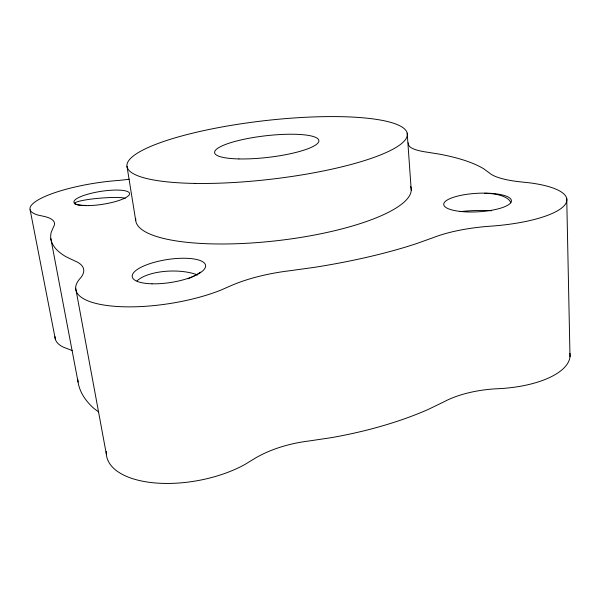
<?xml version="1.0" encoding="UTF-8"?>
<svg xmlns="http://www.w3.org/2000/svg" width="600" height="600" viewBox="0 0 600 600"><rect width="100%" height="100%" fill="white"/><g stroke="black" fill="none" stroke-linecap="round" stroke-linejoin="round"><path stroke-width="0.9" d="M98.512 411.855L94.11 408.592A214.507 86.64 -6.6 0 1 77.752 379.282M30.12 209.805L55.32 339.105M50.843 238.688L78.075 382.043M75.683 288.225L106.335 454.072M126.975 166.282L135.735 220.642M407.19 133.132L411.232 190.192M566.737 198.495L570 356.76M569.925 353.303A78.142 32.453 -1 0 1 498.457 388.695L493.957 388.92A86.355 41.543 0.7 0 0 443.768 401.91L428.1 409.493A214.507 86.64 -6.6 0 1 331.365 437.655L309.067 440.978A90.015 48.81 -6.2 0 0 254.782 458.43L244.665 464.618A85.365 40.53 -10.3 0 1 153.892 482.835A85.365 40.53 -10.3 0 1 106.305 451.478M72.15 350.678A69.008 25.358 -13.2 0 0 69.57 349.515L63.645 347.272A65.062 23.01 -10.4 0 1 55.043 336.675M410.64 186.405A138.645 36.293 -6.6 0 1 277.86 240.6A138.645 36.293 -6.6 0 1 135.72 218.34M408.127 142.837A61.77 13.462 -5.6 0 1 408.577 144.218L408.653 144.945A60.27 12.93 -4.1 0 0 427.252 152.19L439.147 154.095A225.06 59.767 -6.6 0 1 483.75 168.817L489.368 172.928A71.123 16.942 -2.5 0 0 519.615 181.77L530.227 182.91A82.177 22.515 -3.1 0 1 564.225 205.657A82.177 22.515 -3.1 0 1 491.062 226.147L486.322 226.5A91.537 29.355 -2.2 0 0 433.147 237.667L416.452 243.645A225.06 59.767 -6.6 0 1 313.522 267.472L289.868 270.735A95.94 34.755 -6.4 0 0 231.817 285.322L220.837 290.13A90.293 28.44 -8.9 0 1 114.517 306.293A90.293 28.44 -8.9 0 1 79.83 278.775L81.218 277.14A85.823 24.705 -11.5 0 0 74.595 260.85L65.828 256.62A225.06 59.767 -6.6 0 1 51.225 232.267L53.505 226.935A72.293 17.438 -10.8 0 0 44.19 216.428L38.19 215.115A67.883 15.69 -9 0 1 44.61 196.635A67.883 15.69 -9 0 1 115.395 180.697L118.65 180.428A56.573 11.752 -8.3 0 0 129.188 179.212M197.55 274.957A36.51 14.445 -1.6 0 0 140.017 278.572A36.645 8.857 -15.7 0 0 136.988 280.86M200.468 272.145A36.645 8.857 -15.7 0 1 189.863 277.957M189.233 278.235A36.645 8.857 -15.7 0 1 187.95 278.782M86.183 205.447A27.84 3.458 -4.2 0 1 75.945 204.428M75.465 204.255A27.84 3.458 -4.2 0 1 86.505 199.77A27.84 3.458 -4.2 0 1 117.975 197.445A27.713 9.668 -14 0 1 125.25 198.337M460.32 211.627A33.352 5.183 -1.1 0 1 485.565 210.45A33.263 13.905 -5.1 0 1 491.355 210.795M484.755 193.305A33.457 13.462 -5.3 0 1 510.832 202.86M195.097 183.42A141.105 29.445 -6.6 0 0 407.325 135A141.105 29.445 -6.6 0 0 198.99 131.67A141.105 29.445 -6.6 0 0 195.097 183.42M459.592 211.35A33.892 9.262 -3.2 0 0 511.403 201.12A33.892 9.262 -3.2 0 0 461.76 195.18A33.892 9.262 -3.2 0 0 459.592 211.35M88.665 205.605A28.17 6.525 -8.9 0 0 129.57 193.478A28.17 6.525 -8.9 0 0 86.985 194.43A28.17 6.525 -8.9 0 0 88.665 205.605M152.017 283.8A37.125 11.603 -8.8 0 0 205.59 265.418A37.125 11.603 -8.8 0 0 149.078 263.925A37.125 11.603 -8.8 0 0 152.017 283.8M238.942 158.925A52.485 10.867 -6.6 0 0 318.855 141.255A52.485 10.867 -6.6 0 0 242.423 139.613A52.485 10.867 -6.6 0 0 238.942 158.925"/></g></svg>
